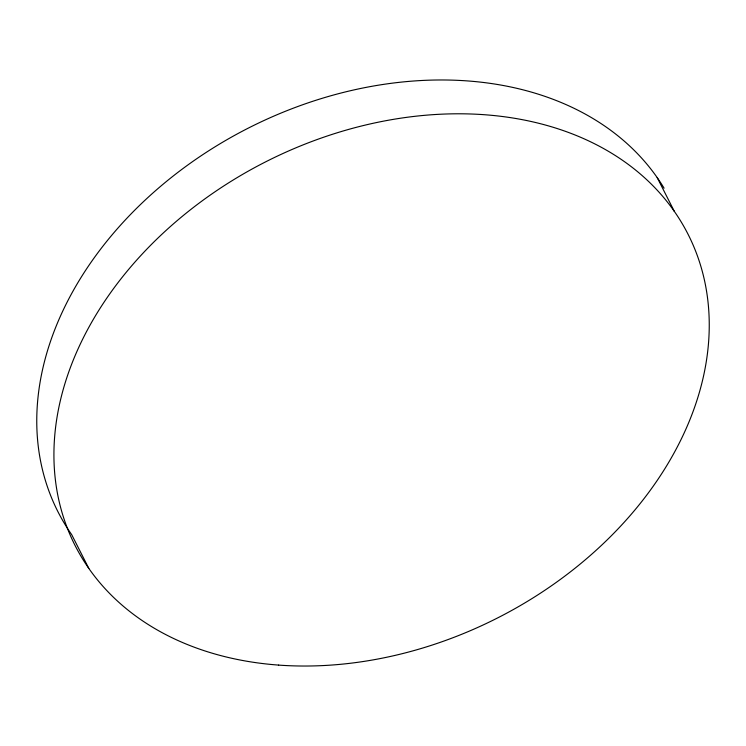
<?xml version="1.0" encoding="UTF-8"?>
<svg xmlns="http://www.w3.org/2000/svg" width="746" height="746" viewBox="0 0 746 746"><rect width="100%" height="100%" fill="white"/><g stroke="black" fill="none" stroke-linecap="round" stroke-linejoin="round"><path stroke-width="1.12" d="M657.179 177.567L674.328 211.379M88.821 568.433L71.672 534.621A343.738 255.85 -26.9 0 1 224.518 141.106A343.738 255.85 -26.9 0 1 664.08 188.179M278.64 665.096A343.738 255.85 -26.9 0 0 702.452 271.982A343.738 255.85 -26.9 0 0 163.644 232.649A343.738 255.85 -26.9 0 0 278.64 665.096"/></g></svg>
